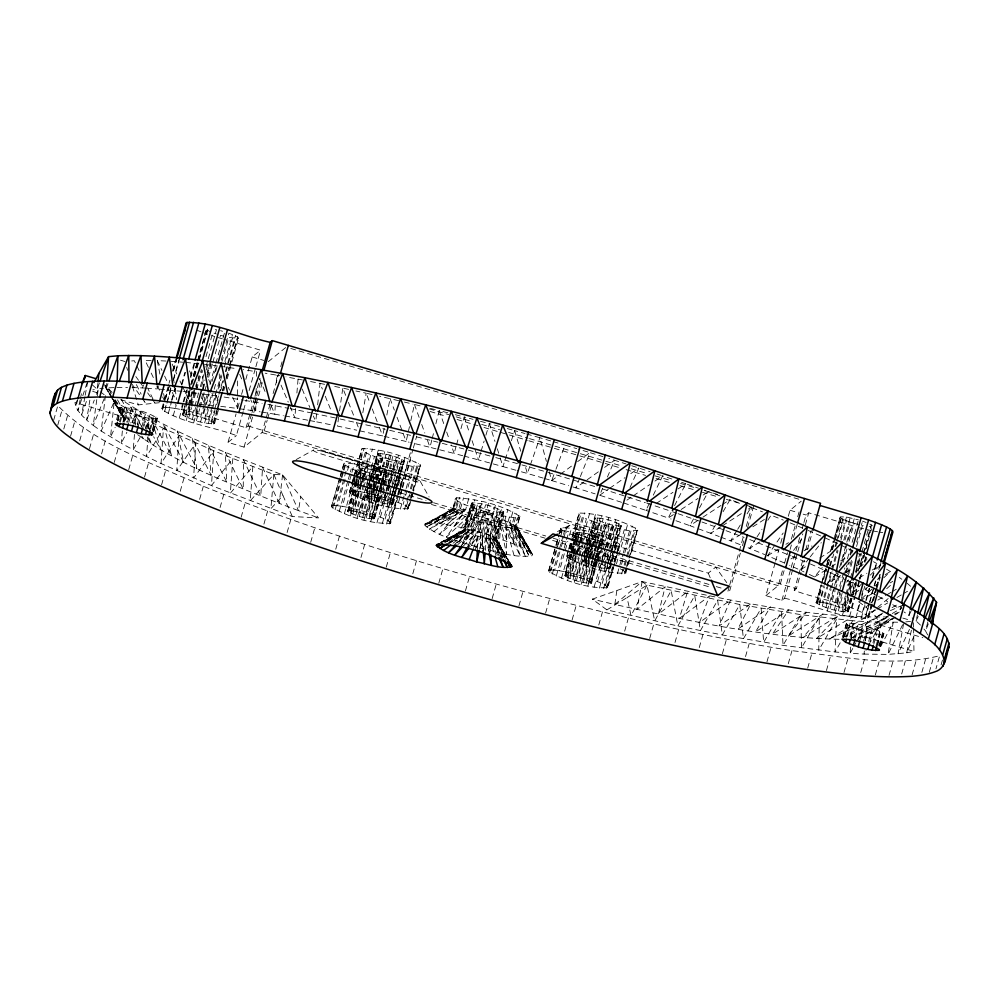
<?xml version="1.0" encoding="UTF-8"?>
<svg xmlns="http://www.w3.org/2000/svg" width="999" height="999" viewBox="0 0 999 999"><rect width="100%" height="100%" fill="white"/><g stroke="black" fill="none" stroke-linecap="round" stroke-linejoin="round"><path stroke-width="0.75" stroke-dasharray="5 3.75" d="M119.83 407.592L119.818 408.304C130.944 414.647 144.418 418.781 157.23 418.693L157.23 417.982C146.116 411.638 132.642 407.505 119.83 407.592L116.109 421.403M218.319 410.264L214.51 423.738C203.521 423.826 191.97 420.279 182.442 414.835L189.236 390.259M197.702 360.901L206.618 328.833L207.705 328.546L192.02 383.978M214.51 423.738L214.51 423.139C204.982 417.707 193.431 414.148 182.442 414.235M221.216 360.115L228.846 333.154L237.587 336.838L238.674 338.349L228.808 337.462L222.028 361.426M381.056 495.242L374.4 518.793C365.247 518.868 355.619 515.909 347.677 511.376L354.757 485.839M357.255 477.51L359.765 468.169C368.918 468.106 378.534 471.066 386.476 475.586L383.978 484.927M365.709 496.778L365.721 496.266C374.875 496.203 384.49 499.163 392.432 503.683L392.432 504.195C383.279 504.258 373.663 501.298 365.709 496.778L369.88 482.055M374.4 518.793L381.069 494.73M377.797 454.07L377.797 453.571C386.95 453.496 396.578 456.456 404.52 460.989L404.52 461.488C395.367 461.563 385.739 458.603 377.797 454.07L370.292 480.581M503.721 511.863L496.166 539.16C485.189 539.248 473.638 535.701 464.098 530.257L471.665 502.959C482.642 502.884 494.193 506.431 503.721 511.863L496.166 539.16L506.268 559.29M444.955 542.045L464.098 530.257L471.665 502.959M597.377 562.1L591.533 583.229C582.38 583.291 572.764 580.332 564.81 575.811L570.654 554.682M576.898 533.104L576.898 532.592C586.051 532.529 595.679 535.489 603.621 540.022L603.621 540.521C594.467 540.584 584.84 537.637 576.898 533.104L574.812 540.471M582.854 561.201L582.854 560.689C592.007 560.626 601.635 563.586 609.577 568.106L609.577 568.618C600.424 568.681 590.796 565.734 582.854 561.201L594.942 517.994C604.095 517.932 613.711 520.879 621.665 525.412L621.653 525.924C612.499 525.986 602.884 523.026 594.942 518.493L594.942 517.994M591.533 583.229L591.533 582.717C583.591 578.184 573.975 575.237 564.822 575.299M851.997 598.276L848.188 611.763C837.199 611.838 825.649 608.291 816.121 602.859L828.421 558.791M835.201 535.427L840.296 516.845L846.49 517.02L858.453 519.88M842.756 637L846.478 623.189C859.29 623.101 872.764 627.235 883.878 633.578L880.169 647.389M848.188 611.763L856.667 581.181M256.206 388.399L255.732 411.113L260.127 411.825M256.456 376.273L256.543 371.728L243.144 369.642M424.937 524.15L424.9 525.462C440.596 538.136 461.85 541.795 480.656 548.089C497.315 551.648 514.522 558.191 531.705 555.831L532.529 554.745L531.793 553.221L516.995 527.222C498.451 515.634 474.263 508.541 452.422 509.09L424.937 524.15L453.721 508.454L456.743 497.777C478.434 499.313 501.798 504.582 520.017 516.545L516.446 528.084C494.53 527.734 471.64 521.053 452.634 510.152L455.444 498.414L456.743 497.777M477.347 549.787L478.009 536.138L485.551 509.44L471.653 503.571M275.287 405.194L274.812 414.198L283.391 415.709M276.461 382.692L276.86 375.199L265.247 373.214M113.986 387.6L106.418 387.974L106.731 383.504M147.989 436.6L146.541 456.543L161.051 463.524L211.451 485.576L292.357 516.558L318.519 517.894L282.567 474.887C227.447 453.384 171.191 432.492 121.541 399.75L135.027 424.051M148.539 428.921L149.101 421.253L111.701 399.925M850.611 647.065L850.124 653.259L835.014 651.96L783.016 645.379L722.289 634.939L677.884 625.986L606.905 609.889L592.357 599.15L642.157 581.58C723.938 598.663 806.717 618.905 890.808 616.833M851.323 637.762L852.646 620.716L800.973 614.672L739.822 604.507L647.002 585.152L642.157 581.58L614.822 604.482L592.357 599.15M485.352 550.299L486.301 538.286L493.856 511.588L503.721 512.475M134.478 434.403L133.242 449.775L146.541 456.543L163.424 428.321L213.786 450.761L252.872 466.458L273.851 474.438L282.567 474.887L298.464 510.614L318.519 517.894M135.227 425.187L136.089 414.435L131.843 422.664M295.604 408.454L294.83 417.732L308.266 420.279M296.903 393.007L298.064 379.096L285.951 376.873M503.696 516.221L500.674 526.898L498.489 552.497L494.255 525.524L497.277 514.847L514.01 517.744L519.468 517.407L520.017 516.545M273.851 474.438L270.854 508.716L282.942 495.492L273.851 474.438L250.162 500.924L252.872 466.458L230.344 493.206L232.817 458.553L211.451 485.576L213.786 450.761L193.569 478.071L195.829 443.106L176.748 470.704L179.021 435.614L161.051 463.524L163.424 428.321L149.101 421.253L145.33 428.047M122.353 430.956L121.229 443.256L133.242 449.775L140.797 436.188M123.189 421.715L124.45 407.879L118.481 420.367M97.877 383.329L97.315 388.986L92.77 389.897M864.36 651.023L864.023 654.095L850.124 653.259L853.009 648.014M865.496 640.247L867.469 621.778L899.3 622.227M519.043 515.284L516.021 525.949L531.793 553.221L520.729 546.565L490.234 535.364L492.37 515.996L495.392 505.319M316.596 414.036L315.721 421.69L331.618 424.9M317.632 404.845L320.067 383.404L308.329 381.106M282.567 474.887L279.183 503.359L298.464 510.614L300.724 496.828M105.419 395.679L101.186 431.044L121.229 443.256L126.885 432.28M877.909 645.304L880.981 622.365L870.379 642.195M92.295 384.84L98.102 390.085L93.219 425.399L101.186 431.044L114.211 401.623L110.527 437.013L115.172 427.297M338.686 416.958L337.4 426.061L356.768 430.194M339.56 410.889L342.794 388.112L332.192 385.914M616.833 590.621L614.822 604.482C688.923 620.729 763.748 637.799 839.909 639.31M475.262 550.636L478.046 531.505L485.601 504.82M89.848 400.162L86.663 420.079L93.219 425.399L104.258 398.514M362.824 412.774L366.158 393.206L355.931 390.984M494.255 525.524L489.735 550.449L487.4 523.813L490.422 513.136L497.277 514.847M84.927 396.778L81.556 415.109L86.663 420.079L94.293 400.075M85.202 395.254L88.012 379.982M483.091 551.423L486.338 533.978L493.893 507.28M642.157 581.58L636.863 609.49L665.172 586.725L658.391 614.16L687.624 591.533L679.332 618.481L709.452 595.966L699.587 622.427L730.581 600.024L719.093 625.998L750.911 603.683L737.774 629.158L770.391 606.93L755.556 631.905L788.948 609.752L772.377 634.24L806.505 612.15L788.174 636.138L823.014 614.098L802.871 637.599L838.398 615.609L816.433 638.623L852.622 616.67M359.752 430.831L382.704 435.989L384.178 428.521M386.825 415.084L390.072 398.663L379.608 396.278M876.023 595.117L865.621 589.61L866.245 586.588M911.388 630.232L906.705 652.846L888.036 654.395L864.023 654.095L866.145 650.124M80.132 399.862L77.885 410.502L81.556 415.109L87.175 399.25M80.457 398.339L81.419 393.768M892.719 604.657L900.311 609.378L900.961 606.356M479.657 548.901L489.785 510.614L493.856 511.588M909.939 610.801L908.94 615.334L913.673 619.08M409.465 426.673L406.143 441.483L409.128 442.22M410.789 420.754L414.448 404.458L423.176 406.618M490.234 535.364L481.168 532.667L488.461 503.259M920.479 625.124L916.046 620.941L917.432 614.897M77.06 400.474L75.687 406.281L77.885 410.502L87.05 382.892M927.809 621.965L925.561 631.006L927.946 635.439M431.83 439.972L429.995 447.315L410.614 442.582M432.205 438.499L434.041 431.156M435.876 423.801L439.173 410.577L448.002 412.837M456.156 446.166L454.145 453.459L429.995 447.315L426.885 438.748M456.555 444.705L458.566 437.412M460.976 428.658L464.185 416.983L473.076 419.343M487.4 523.813L480.656 548.089L480.407 521.84L483.429 511.176L464.897 504.707L457.367 500.936L455.444 498.414M53.696 420.167L57.817 405.606C96.978 445.879 153.421 463.211 203.334 486.251C298.876 524.762 397.165 556.118 496.278 584.04C593.668 610.976 692.095 634.827 791.97 650.661C840.559 656.093 891.308 667.994 939.672 655.719L935.963 668.818M57.755 425.112L61.876 410.552M63.799 428.996L67.495 415.896M70.567 436.176L74.688 421.615M79.695 440.796L83.404 427.697M89.498 448.663L93.606 434.103M101.573 453.921L105.282 440.821M117.395 420.367L121.104 407.267M117.795 420.991L121.091 409.34M119.455 421.89L123.576 407.33M120.255 422.29L123.539 410.639M122.939 422.352L127.06 407.792M124.138 422.302L127.023 412.112M114.261 462.387L118.382 447.827M127.622 421.728L131.331 408.628M128.809 422.39L131.281 413.648M132.38 422.864L136.089 409.765M133.566 423.888L136.039 415.159M137.3 424.238L141.009 411.126M138.499 425.262L140.959 416.521M128.721 469.655L132.842 455.094M141.646 427.197L145.767 412.637M143.257 426.398L145.717 417.657M145.904 428.733L150.025 414.173M147.103 428.683L149.987 418.494M149.388 430.207L153.509 415.646M150.599 429.145L153.471 418.956M152.26 430.045L155.969 416.945M152.647 430.669L155.944 419.018M153.521 431.081L157.23 417.982M153.521 431.793L157.23 418.693M243.169 411.613L236.388 435.576C212.188 426.436 184.728 423.776 162.425 409.94L161.838 408.678L168.619 384.702M169.043 383.204L169.892 380.207M172.44 371.216L175.824 359.228M161.838 408.678L162.849 407.854L164.972 400.362M165.384 398.863L168.781 386.888M173.451 370.404L176.411 359.915M162.425 409.94L164.972 400.949M165.397 399.45L168.794 387.475M173.451 370.991L176.848 359.003M144.518 477.16L148.626 462.599M162.849 407.854L165.409 407.53L171.353 386.551M173.464 379.058L178.983 359.578M164.598 411.613L171.378 387.637M173.501 380.144L179.433 359.165M165.409 407.53L169.43 407.692L171.116 401.698M171.541 400.212L174.937 388.224M168.244 413.598L171.641 401.61M172.065 400.112L175.449 388.124M169.43 407.692L174.713 408.366L175.974 403.871M181.493 384.39L184.877 372.402M173.214 415.821L176.186 405.332M182.118 384.353L185.502 372.365M174.713 408.366L181.031 409.49L182.717 403.496M183.142 401.998L186.538 390.01M190.359 376.523L194.593 361.538M179.283 418.181L183.529 403.196M183.953 401.698L187.337 389.71M190.734 377.722L194.967 362.737M161.563 484.877L165.684 470.317M190.921 384.265L197.29 361.788M197.715 360.289L206.618 328.833M182.442 414.835L184.99 405.856M185.414 404.358L189.223 390.871M190.921 384.877L197.278 362.4M183.541 413.948L185.664 406.456M186.089 404.957L189.897 391.471M183.529 415.734L190.734 390.259M194.555 376.773L207.692 330.332L206.606 329.445M185.664 414.011L187.775 406.518M188.199 405.02L192.02 391.533M185.639 416.845L188.599 406.356M189.023 404.857L192.844 391.371M181.031 409.49L188.112 411.026L190.235 403.546M190.659 402.048L194.468 388.561M186.201 420.567L198.913 375.624M188.649 414.41L201.361 369.455M188.611 418.106L191.583 407.617M192.008 406.118L196.241 391.133M196.666 389.635L202.185 370.154L203.858 391.121M205.994 356.68L212.787 332.704L216.433 334.028M192.308 415.122L194.43 407.629M194.855 406.131L198.664 392.644M200.362 386.65L203.759 374.662M205.869 367.17L216.471 329.72L212.812 329.008M192.27 419.418L195.667 407.442M201.598 386.463L203.721 378.971M206.256 369.98L207.954 363.986M188.112 411.026L195.642 412.924L197.34 406.93M202.435 388.948L204.97 379.957M207.093 372.465L209.64 363.474M193.644 422.902L197.889 407.917M203.396 388.436L204.67 383.941M207.218 374.95L210.602 362.962M196.391 416.096L198.501 408.603M198.926 407.105L202.747 393.618M207.405 377.135L211.226 363.648M196.341 420.716L199.738 408.728M200.162 407.23L204.395 392.245M204.82 390.746L206.094 386.251M208.641 377.26L212.45 363.773M212.874 362.275L220.517 335.314L224.738 336.488M200.612 417.257L207.392 393.294M209.927 384.303L215.447 364.822M215.871 363.324L224.775 331.868L220.554 330.694M180.232 491.308L183.941 478.209M200.562 421.89L204.383 408.404M204.807 406.905L208.616 393.419M212.013 381.431L216.671 364.947M251.573 414.048L248.177 426.036L246.054 427.759L203.309 415.072L205.844 406.094M206.269 404.595L209.241 394.106M215.597 371.628L217.72 364.136M204.683 418.556L211.888 393.082M204.645 422.864L215.672 383.903M208.329 419.867L221.054 374.925M224.875 361.438L232.505 334.465M208.304 423.576L212.113 410.089M212.537 408.591L216.358 395.104M218.057 389.111L222.29 374.126M224.413 366.633L232.467 338.174M211.313 421.128L214.285 410.639M214.71 409.14L218.519 395.666M218.943 394.168L222.765 380.681M225.312 371.69L235.477 335.726M211.288 423.963L215.11 410.489M216.808 404.495L218.494 398.501M220.617 391.009L223.589 380.519M226.136 371.528L235.452 338.574M213.424 422.24L216.808 410.252M222.327 390.784L223.601 386.288M226.136 377.297L229.108 366.808M229.533 365.309L237.587 336.838M213.411 424.026L217.22 410.539M222.74 391.071L224.001 386.576M226.124 379.083L229.52 367.095M229.945 365.597L237.575 338.624M223.826 390.784L224.688 387.175M227.223 378.796L238.674 337.737M199.625 499.363L203.334 486.251M270.13 404.046L262.075 432.517L244.043 447.127L228.009 442.37L236.064 413.898M237.762 407.904L239.885 400.412M241.571 394.418L243.694 386.925M245.816 379.433L252.173 356.968L260.552 350.174L223.714 339.248M243.594 410.114L246.566 399.625M249.113 390.634L255.469 368.156M255.894 366.658L260.552 350.174M220.08 507.529L223.788 494.43M246.054 427.759L254.533 397.789M254.957 396.291L260.04 378.321M251.998 412.55L261.326 379.583M244.043 447.127L253.371 414.16M253.796 412.662L262.275 382.692M273.102 393.556L278.609 374.088M280.731 366.596L282.43 360.602M264.211 430.794L267.17 420.304M267.595 418.806L271.84 403.821M241.134 517.257L245.255 502.697M263.923 524.125L267.62 511.026M287.125 532.492L290.834 519.393M310.689 542.32L314.81 527.772M400.599 488.024L390.597 523.351C370.567 523.913 348.501 517.32 331.418 506.793L344.006 463.249C364.086 463.561 384.915 469.742 402.397 479.582L402.684 480.656C382.654 481.206 360.589 474.625 343.506 464.098M331.418 506.793L339.847 477.972M340.259 476.498L341.933 470.604M342.345 469.143L344.006 463.249M332.505 508.079L340.834 478.633M341.258 477.16L342.919 471.266M343.344 469.805L344.593 465.384M331.93 505.944L334.003 505.581L341.508 479.07M341.92 477.597L343.594 471.715M344.006 470.242L346.091 462.874M335.127 509.727L347.215 467.033M334.003 505.581L337.537 505.706L345.042 479.195M347.54 470.367L349.625 462.999M339.161 511.65L347.902 480.731M348.326 479.258L349.987 473.376M350.399 471.903L351.236 468.956M337.537 505.706L342.345 506.318L349.425 481.293M349.837 479.82L351.511 473.926M351.923 472.452L354.42 463.623M413.224 492.557L408.641 508.753C388.611 509.303 366.546 502.722 349.463 492.195L352.372 481.88M352.784 480.419L354.046 475.999M354.458 474.525L362.05 448.638C382.13 448.963 402.947 455.132 420.429 464.972L413.636 491.083M349.463 492.195L362.05 448.638M344.355 513.748L353.109 482.829M353.521 481.356L355.194 475.462M355.607 473.988L356.443 471.053M350.549 493.481L353.459 483.166M353.883 481.693L355.544 475.811M355.956 474.338L362.625 450.774L361.538 449.488M349.962 491.346L352.048 490.971L364.123 448.264M335.739 549.213L339.448 536.113M342.345 506.318L348.151 507.405L360.239 464.697M355.182 484.365L356.843 478.484M357.267 477.01L359.765 468.169M347.677 511.376L354.757 486.351M355.169 484.877L356.843 478.983M347.677 510.876L348.589 510.639L357.342 479.72M359.016 473.826L360.676 467.932M353.171 495.129L356.506 483.341M356.918 481.868L358.591 475.986M359.003 474.513L365.259 452.422L362.625 450.774M348.576 512.125L357.742 479.732M359.415 473.838L360.664 469.418L359.752 468.681M352.048 490.971L355.582 491.096L357.667 483.741M358.079 482.267L367.657 448.401M348.589 510.639L350.362 510.689L357.018 487.125M357.442 485.651L359.103 479.77M359.528 478.296L362.437 467.982M350.337 513.049L362.425 470.354L360.664 469.418M350.462 515.909L362.537 473.201M350.362 510.689L352.847 511.013L359.515 487.462M359.927 485.989L361.601 480.094M362.013 478.621L364.935 468.319M357.192 497.052L369.28 454.345L365.259 452.422M352.822 514.098L360.314 487.599M360.739 486.126L362.4 480.232M362.824 478.758L364.91 471.403L362.425 470.354M348.151 507.405L354.657 508.878L363.411 477.959M363.823 476.486L366.745 466.183M355.582 491.096L360.377 491.72L361.213 488.773M362.887 482.879L364.136 478.471M364.548 476.998L372.465 449.013M352.847 511.013L355.894 511.613L367.982 468.906M355.869 515.197L363.361 488.698M363.786 487.225L365.447 481.331M365.859 479.857L367.944 472.502L364.91 471.403M357.13 517.994L366.146 485.889M366.558 484.415L374.475 456.443L369.28 454.345M355.894 511.613L359.29 512.425L365.959 488.861M366.383 487.387L371.378 469.717M359.265 516.271L366.758 489.772M367.182 488.299L368.843 482.405M369.255 480.931L371.341 473.576L367.944 472.502M360.377 491.72L366.196 492.794L367.857 486.913M368.269 485.439L369.942 479.545M370.354 478.071L378.271 450.099M354.657 508.878L361.501 510.676L377.797 453.571M366.633 496.028L368.294 490.134M368.718 488.673L378.721 453.334M366.621 497.514L368.706 490.159M369.118 488.686L370.791 482.792M371.203 481.318L378.708 454.82M374.4 518.294L362.812 513.399L369.48 489.835M369.892 488.361L371.141 483.953M372.814 478.059L374.9 470.704M368.394 496.078L370.067 490.184M370.479 488.711L372.14 482.829M372.565 481.356L380.482 453.384M362.774 517.245L370.279 490.746M370.691 489.273L372.365 483.379M372.777 481.918L374.862 474.55L386.476 476.098M368.369 498.439L370.454 491.083M372.964 482.242L380.457 455.744M368.494 501.298L372.252 488.049M372.664 486.575L374.325 480.681M374.75 479.208L380.582 458.591L374.475 456.443M364.011 519.93L376.099 477.222M370.891 496.416L382.967 453.708M366.208 514.473L372.877 490.909M373.289 489.448L374.538 485.027M376.211 479.133L378.296 471.778M370.854 499.488L375.025 484.765M376.698 478.883L382.942 456.793M366.196 492.794L372.689 494.28L374.363 488.386M374.775 486.913L376.448 481.019M376.86 479.557L384.777 451.573M366.183 518.056L373.676 491.558M374.101 490.084L375.761 484.203M376.173 482.729L378.259 475.362M390.597 523.351L390.309 522.277L385.09 519.005L368.331 512.712L375 489.148M375.412 487.674L377.073 481.78M377.497 480.319L380.407 470.005M373.938 497.002L375.187 492.582M375.599 491.108L377.272 485.227M377.684 483.753L386.014 454.308M369.255 515.571L375.924 492.007M376.336 490.546L378.009 484.652M378.421 483.179L381.331 472.877M373.901 500.599L385.989 457.892M369.23 518.656L376.723 492.145M377.147 490.684L378.808 484.79M379.22 483.316L381.306 475.949M375.174 503.396L381.006 482.779M381.418 481.306L387.25 460.689L380.582 458.591M371.74 516.62L378.409 493.069M378.821 491.595L380.482 485.701M380.906 484.228L383.816 473.926M377.335 497.814L378.584 493.394M378.996 491.92L380.669 486.038M381.081 484.565L389.41 455.119M370.729 521.578L378.646 493.593M380.319 487.712L381.568 483.291M381.98 481.818L382.817 478.871M371.715 518.993L378.796 493.956M380.469 488.061L383.803 476.286M360.964 557.504L364.672 544.405M377.297 501.673L379.795 492.832M380.219 491.358L389.385 458.966M373.489 517.544L382.242 486.625M382.654 485.152L391.62 453.371M373.476 519.03L386.838 472.14M384.815 481.481L386.476 475.586M382.729 489.348L383.566 486.401M380.856 498.788L382.105 494.38M382.517 492.907L384.19 487.012M384.603 485.539L392.932 456.093M380.819 502.647L392.907 459.94M376.935 522.864L385.689 491.945M386.101 490.472L387.762 484.577M388.186 483.104L389.023 480.157M382.055 505.319L385.801 492.07M386.213 490.596L387.887 484.702M388.299 483.229L394.13 462.612L412.4 466.408L420.716 466.046M384.253 499.862L387.587 488.086M387.999 486.613L396.328 457.167M384.215 503.459L386.301 496.091M388.798 487.262L396.303 460.751M380.444 516.982L386.276 496.366M387.949 490.484L392.532 474.288M408.641 508.753L406.481 506.206L403.134 504.408L386.363 498.101L388.037 492.207M388.449 490.734L398.451 455.407M387.287 500.961L399.375 458.266M387.262 504.045L391.433 489.323M391.845 487.849L399.35 461.351M382.28 523.713L389.772 497.215M393.531 483.966L394.355 481.019M389.772 502.01L391.021 497.602M391.446 496.128L393.107 490.234M393.531 488.761L401.86 459.315M385.09 519.005L394.255 486.613M394.68 485.139L397.177 476.311M388.773 506.968L400.861 464.273M389.76 504.383L391.845 497.015M392.257 495.541L393.918 489.66M394.343 488.186L401.835 461.675M391.533 502.947L393.194 497.052M393.618 495.579L395.279 489.697M395.704 488.224L403.608 460.239M391.521 504.433L393.606 497.065M394.018 495.591L395.679 489.71M396.103 488.236L403.596 461.725M392.794 500.237L394.468 494.355M394.88 492.882L396.541 486.988M396.965 485.514L404.882 457.542M386.476 524.1L394.805 494.642M395.217 493.169L396.89 487.287M397.302 485.814L398.551 481.393M392.432 504.195L396.191 490.434M396.603 488.961L404.52 460.989M388.436 520.804L394.692 498.713M398.439 485.464L400.524 478.109M389.298 523.976L397.215 495.991M397.627 494.517L401.386 481.268M390.309 522.277L397.814 495.779M398.226 494.305L399.887 488.411M400.312 486.938L402.397 479.582M410.364 452.722L398.489 494.68L400.624 492.957L412.912 449.5M400.811 487.649L407.055 465.559M413.336 448.002L416.733 436.014M398.489 502.385L400.149 496.491M400.574 495.017L402.235 489.123M402.659 487.649L410.564 459.677M400.312 509.115L405.731 489.972M406.143 488.499L412.4 466.408M403.134 504.408L403.958 501.461M405.631 495.566L415.209 461.7M386.263 567.17L390.372 552.622M404.508 509.49L408.678 494.767M410.339 488.873L416.595 466.783M406.481 506.206L408.566 498.838M408.978 497.365L418.556 463.499M407.342 509.365L410.252 499.063M410.676 497.589L412.337 491.695M412.749 490.222L419.418 466.67M408.354 507.679L420.429 464.972M412.787 573.813L416.483 560.714M457.367 500.936L454.345 511.613L426.398 527.185L452.634 510.152L455.656 499.475M426.536 523.289L434.115 523.001L456.468 508.279L459.49 497.602M460.502 502.709L457.48 513.374L439.535 534.265L461.875 515.384L464.897 504.707M438.786 583.229L442.907 568.668M460.527 508.591L434.115 523.001L439.897 523.576L460.527 508.591L463.548 497.914M468.731 498.676L465.709 509.353L454.595 526.098L439.897 523.576L465.709 509.353L446.778 524.625M476.635 509.04L473.613 519.717L454.133 539.885L467.345 517.532L470.354 506.855M472.752 502.684L465.209 529.37L443.956 543.206M448.638 542.407L465.184 531.156L472.739 504.47M471.79 510.539L454.595 526.098L463.086 527.971L471.79 510.539L474.812 499.862M447.564 544.517L467.32 529.433L474.875 502.734M474.85 505.581L467.295 532.267L456.93 543.631M453.509 545.479L470.304 529.82L477.859 503.134M461.663 545.504L470.279 533.528L477.834 506.843M478.471 512.087L463.086 527.971L472.04 530.182L481.493 501.411M481.518 503.846L473.963 530.531L467.644 548.601M467.457 546.815L473.926 534.84L481.481 508.154M465.409 591.008L469.53 576.448M476.336 547.864L482.267 532.679L489.822 505.993M497.552 508.603L489.997 535.289L490.034 552.172M497.514 512.3L489.96 538.985L490.634 551.423M501.136 557.18L492.982 536.55L500.524 509.865M499.1 556.143L492.957 539.385L501.96 507.492M504.77 558.004L495.079 537.662L502.634 510.976M503.109 557.717L495.067 539.448L502.622 512.762M492.37 515.996L498.963 538.174L498.938 518.169L507.105 541.033L504.845 520.342L507.867 509.665M509.365 517.207L506.343 527.884L506.668 554.183L500.674 526.898M512.824 511.763L509.802 522.427L514.435 543.856L504.845 520.342M514.048 555.444L506.343 527.884L520.404 556.256L511.001 528.421L514.01 517.744M492.157 598.601L496.278 584.04M520.729 546.565L509.802 522.427L525.811 549.075L513.598 524.338L516.608 513.661M511.001 528.421L525.549 556.605L514.423 528.483L517.432 517.807M519.468 517.407L516.446 528.084L529.358 556.455L514.423 528.483M518.918 605.956L523.039 591.396M614.41 564.223L607.742 587.787C587.712 588.336 565.646 581.743 548.563 571.228L558.978 534.415M559.39 532.942L561.151 527.672C581.231 527.984 602.047 534.165 619.53 544.005L614.822 562.749M548.563 571.228L555.731 546.815M556.156 545.342L559.065 535.039M559.477 533.566L561.151 527.672M549.65 572.502L559.228 538.648M560.901 532.754L561.725 529.807L560.639 528.521M549.063 570.379L551.148 570.004L557.817 546.441M558.229 544.967L563.224 527.297M552.272 574.15L563.111 535.876M563.523 534.403L564.36 531.456L561.725 529.807M551.148 570.004L554.682 570.129L560.926 548.039M561.351 546.565L566.758 527.435M545.604 613.061L549.725 598.501M556.293 576.073L563.798 549.575M564.21 548.101L568.381 533.379L564.36 531.456M554.682 570.129L559.477 570.754L567.819 541.296M569.48 535.414L571.565 528.046M629.532 559.927L625.774 573.176C605.744 573.726 583.691 567.145 566.595 556.618L568.269 550.724M568.681 549.25L571.603 538.948M572.015 537.474L579.183 513.061C599.263 513.386 620.092 519.555 637.574 529.395L631.193 554.033M566.595 556.618L570.854 542.519M572.527 536.625L579.183 513.061M561.5 578.171L568.169 554.62M569.83 548.726L572.752 538.424M567.682 557.904L568.518 554.957M570.179 549.063L579.77 515.197L578.683 513.923M567.107 555.769L569.18 555.394L570.429 550.973M570.854 549.5L573.763 539.198M574.188 537.724L581.268 512.699M559.477 570.754L565.297 571.828L574.462 539.435M574.875 537.962L577.372 529.133M571.066 553.209L576.898 532.592M564.81 575.811L574.4 541.945M565.734 575.062L571.565 554.445M571.977 552.971L574.9 542.669M575.312 541.196L577.822 532.355M570.317 559.552L572.39 552.185M572.814 550.711L575.724 540.409M576.148 538.936L582.392 516.845L579.77 515.197M565.721 576.548L571.965 554.457M572.39 552.984L575.299 542.682M575.724 541.208L577.809 533.853M576.885 540.796L572.714 555.519L569.18 555.394M577.297 539.323L584.802 512.824M567.494 575.112L573.326 554.495M573.751 553.021L579.582 532.405M567.482 577.472L573.726 555.394M574.138 553.921L577.06 543.606M577.472 542.132L579.557 534.777M567.594 580.332L578.846 540.571M569.992 575.436L575.399 556.306M575.824 554.832L578.733 544.517M579.158 543.044L582.067 532.742M574.338 561.475L580.169 540.859M580.581 539.385L586.413 518.768L582.392 516.845M569.954 578.521L579.545 544.655M579.957 543.181L582.042 535.826M565.297 571.828L571.79 573.301L577.634 552.697M578.046 551.223L583.878 530.606M578.771 551.723L589.61 513.449M573.039 576.036L578.446 556.893M578.871 555.419L581.78 545.117M582.205 543.643L585.114 533.329M573.001 579.62L579.258 557.542M579.67 556.068L585.089 536.925M574.275 582.429L591.62 520.866L586.413 518.768M576.435 576.848L581.855 557.704M582.267 556.231L585.189 545.929M585.601 544.455L588.523 534.14M576.398 580.694L582.654 558.616M584.315 552.722L588.486 537.999M584.577 552.809L595.416 514.522M571.79 573.301L578.646 575.112L584.065 555.968M584.477 554.495L587.812 542.719M588.224 541.246L590.734 532.405M583.778 560.451L587.936 545.729M588.361 544.255L595.854 517.757M583.753 561.938L588.349 545.741M588.761 544.268L595.841 519.243M579.957 577.822L585.364 558.678M585.789 557.205L588.698 546.903M589.123 545.429L592.032 535.127M585.539 560.501L589.285 547.252M589.697 545.779L597.614 517.807M579.919 581.68L592.007 538.973M585.514 562.874L586.763 558.453M587.187 556.98L597.602 520.167M585.639 565.721L588.136 556.893M588.548 555.419L597.714 523.026L591.62 520.866M581.156 584.353L592.407 544.592M588.024 560.839L591.77 547.589M592.195 546.116L600.112 518.131M583.354 578.896L588.761 559.752M589.185 558.279L592.095 547.976M592.519 546.503L595.429 536.201M572.115 619.892L576.236 605.332M587.999 563.923L589.248 559.502M589.66 558.029L592.582 547.727M592.994 546.253L600.087 521.216M590.671 555.756L592.757 548.389M594.417 542.507L601.922 515.996M583.316 582.492L592.907 548.626M594.567 542.732L595.404 539.785M607.742 587.787L605.581 585.227L602.235 583.428L585.464 577.135L591.296 556.518M591.72 555.044L597.552 534.428M591.908 558.478L594.83 548.176M595.242 546.703L603.159 518.731M586.388 579.994L591.808 560.851M592.22 559.39L598.476 537.3M591.046 565.022L595.629 548.826M596.041 547.352L603.121 522.315M586.363 583.079L592.619 560.988M593.031 559.527L598.451 540.384M592.307 567.819L598.139 547.202M598.563 545.729L604.395 525.112L597.714 523.026M588.873 581.043L594.293 561.9M594.705 560.439L597.627 550.124M598.039 548.651L600.961 538.349M594.892 560.764L606.555 519.542M587.874 586.001L595.379 559.502M595.791 558.029L599.962 543.306L611.5 545.442L619.817 545.079M588.861 583.416L598.438 549.55M598.851 548.076L600.936 540.709M594.442 566.096L599.025 549.9M599.437 548.426L606.518 523.389M590.634 581.98L600.436 547.252M600.849 545.779L608.766 517.807M590.621 583.466L599.787 551.073M601.448 545.179L602.697 540.759M591.895 579.27L599.812 551.298M601.485 545.404L603.983 536.575M597.789 561.138L600.699 550.324M601.111 549.363L603.621 540.022M598.401 561.75L610.077 520.516M597.951 567.07L599.213 562.649M599.625 561.176L602.534 550.874M602.959 549.4L610.039 524.375M594.068 587.287L601.573 560.789M601.985 559.315L606.156 544.592M599.188 569.742L601.685 560.914M602.11 559.44L605.019 549.125M605.444 547.652L611.276 527.047L629.532 530.831L637.861 530.481M601.386 564.298L604.72 552.509M606.393 546.628L613.473 521.59M597.589 581.406L613.436 525.187M604.345 559.577L607.255 549.275M607.667 547.802L615.584 519.83M604.432 565.397L608.179 552.135M608.603 550.674L616.52 522.689M604.407 568.468L608.566 553.746M610.239 547.864L616.483 525.774M599.412 588.149L606.917 561.638M607.33 560.164L610.252 549.862M610.664 548.389L611.5 545.442M607.754 563.498L610.664 553.184M611.088 551.723L618.993 523.738M602.235 583.428L608.066 562.824M608.478 561.351L614.31 540.734M605.918 571.391L608.416 562.562M608.828 561.088L611.75 550.786M612.162 549.313L617.994 528.696M606.893 568.806L607.729 565.859M609.39 559.977L618.98 526.111M609.502 564.423L620.754 524.662M608.653 568.856L609.49 565.909M609.902 564.435L622.015 521.965M603.608 588.523L613.199 554.657M614.86 548.763L615.696 545.816M609.577 568.618L613.736 553.896M614.16 552.422L621.665 525.412M605.581 585.227L611.825 563.149M612.25 561.675L615.159 551.361M615.584 549.887L617.657 542.532M606.443 588.399L613.523 563.361M613.935 561.888L616.858 551.585M617.27 550.112L618.518 545.691M607.454 586.713L612.862 567.569M614.535 561.675L619.53 544.005M612.112 572.677L617.944 552.072M618.356 550.599L624.2 529.982M598.776 624.962L602.484 611.863M616.458 563.861L627.709 524.1M617.457 573.538L622.877 554.395M623.289 552.922L629.532 530.831M621.515 564.41L624.437 554.108M624.85 552.634L632.355 526.123M621.653 573.913L623.738 566.558M624.15 565.084L633.728 531.218M625.774 573.176L623.613 570.629L627.784 555.906M628.196 554.433L635.701 527.922M624.475 573.788L626.148 567.907M626.56 566.433L636.563 531.093M625.486 572.102L626.735 567.682M627.16 566.208L630.069 555.906M630.481 554.433L637.574 529.395M624.662 631.168L628.371 618.056M649.687 638.473L653.808 623.913M674.999 642.507L678.708 629.395M699.25 647.602L702.959 634.502M729.32 586.338L727.622 592.332L729.757 590.609L740.346 553.146M729.745 584.84L743.731 535.389M746.278 526.411L751.785 506.93M742.469 545.654L744.168 539.66M747.564 527.672L753.92 505.207M722.377 653.746L726.498 639.185M745.529 656.555L749.238 643.456M792.632 569.767L784.577 598.226L781.88 600.411L765.858 595.654L775.187 562.699M775.611 561.201L778.995 549.213M780.694 543.219L782.816 535.726M788.323 516.246L790.022 510.252L801.248 501.161M765.858 595.654L778.209 585.651L782.879 569.168M784.565 563.174L787.537 552.697M791.358 539.21L795.591 524.225M797.714 516.733L799.412 510.739M780.344 583.928L784.577 568.943M790.097 549.462L791.37 544.967M793.481 537.487L797.302 524M781.88 600.411L790.783 568.955M791.208 567.457L799.687 537.487M802.234 528.496L803.508 524M803.933 522.502L806.043 515.009L808.753 512.824L856.593 526.948M793.056 568.269L797.302 553.284M797.726 551.785L802.809 533.803M805.356 524.812L808.753 512.824M766.97 661.837L771.078 647.277M784.577 598.226C812.125 604.283 839.085 618.306 867.781 618.131L868.793 617.307L868.206 616.046C845.903 602.21 818.443 599.562 794.242 590.409L803.146 558.941M805.694 549.949L811.2 530.481M794.242 590.409L796.365 588.686L801.036 572.202M801.46 570.704L804.432 560.214M807.392 549.725L812.487 531.755M788.261 663.761L791.97 650.661M830.544 551.298L833.503 540.821M833.928 539.323L840.296 516.845M816.121 602.859L821.203 584.877M821.628 583.379L825.873 568.394M826.298 566.895L828.421 559.403M830.956 550.412L833.503 541.421M816.121 602.247L817.219 601.96L821.89 585.476M823.588 579.482L826.548 568.993M826.972 567.494L829.095 560.014M832.067 549.525L841.395 516.558M817.207 603.746L822.302 585.764M828.233 564.785L829.932 558.791M832.467 549.812L835.014 540.821M835.439 539.323L841.37 518.344L840.284 517.457M817.219 601.96L819.342 602.022L824 585.539M829.52 566.058L832.055 557.067M835.027 546.578L836.3 542.095M836.725 540.596L843.506 516.62M819.317 604.857L824.4 586.875M830.331 565.909L833.728 553.921M835.851 546.428L843.481 519.455L841.37 518.344M819.342 602.022L822.327 602.422L826.573 587.437M826.997 585.938L831.23 570.953M831.655 569.455L837.162 549.974M840.559 537.999L846.49 517.02M822.289 606.118L832.042 571.653M832.467 570.154L837.986 550.686M840.946 540.197L846.465 520.716L843.481 519.455M822.327 602.422L825.986 603.134L834.465 573.164M843.793 540.197L850.149 517.732M807.691 668.131L811.812 653.571M825.948 607.442L831.031 589.46M831.455 587.961L835.701 572.976M845.029 540.009L850.112 522.04L846.465 520.716M827.322 610.913L834.115 586.937M834.527 585.439L837.924 573.451M839.622 567.457L851.498 525.511M825.986 603.134L830.069 604.108L838.548 574.138M841.083 565.147L854.232 518.706M830.019 608.728L835.114 590.746M835.539 589.248L839.772 574.263M843.168 562.275L847.402 547.302M849.1 541.308L854.195 523.326L850.112 522.04M848.188 611.151L834.29 605.282L844.879 567.819M847.427 558.828L850.399 548.339M852.097 542.345L858.029 521.378M834.24 609.902L839.335 591.92M839.759 590.421L843.568 576.935M843.993 575.436L846.965 564.947M849.937 554.457L851.623 548.463M836.987 603.096L839.947 592.607M845.466 573.126L848.426 562.637M850.549 555.144L852.247 549.15M834.989 613.061L840.496 593.593M846.428 572.614L849.4 562.125M851.947 553.134L852.796 550.137M838.361 606.568L842.182 593.081M847.689 573.601L851.935 558.616M856.593 542.145L862.1 522.664M838.323 610.876L842.994 594.393M848.501 574.912L853.158 558.429M856.555 546.453L862.487 525.474L866.145 526.186M842.02 607.879L845.404 595.904M845.828 594.405L850.074 579.42M850.499 577.922L851.76 573.426M841.982 611.588L846.653 595.104M847.065 593.606L850.886 580.119M844.43 605.419L851.635 579.944M826.435 670.566L830.556 656.006M842.519 614.959L851.847 581.992M856.518 565.509L859.902 553.533M844.992 609.14L848.388 597.152M850.087 591.171L852.622 582.18M855.594 571.69L860.688 553.708M844.967 611.987L849.212 597.002M849.637 595.504L853.446 582.017M855.993 573.026L861.5 553.546M861.925 552.047L868.718 528.084M847.102 610.252L850.499 598.276M850.923 596.778L855.156 581.793M858.129 571.303L862.786 554.82M863.211 553.321L871.265 524.862L869.167 523.738M847.09 612.037L850.898 598.551M852.597 592.569L855.569 582.08M859.377 568.593L863.198 555.107M863.623 553.608L871.253 526.635L869.142 526.585M860.913 566.196L871.503 528.746M852.422 596.778L856.667 581.793M860.901 566.808L864.297 554.82M865.996 548.826L866.845 545.829M842.769 636.288L846.478 623.189M851.348 607.817L854.732 595.829M855.156 594.33L858.978 580.844M859.402 579.345L860.676 574.85M864.485 561.363L866.183 555.369M843.631 637.412L847.751 622.864M849.6 616.495L855.119 597.027M855.544 595.529L859.777 580.544M860.201 579.045L861.9 573.051M864.872 562.562L866.982 555.069M844.442 636.588L847.739 624.937L846.465 623.9M846.103 637.487L850.224 622.926M847.314 636.425L850.186 626.236L847.739 624.937M849.999 636.5L853.708 623.388M857.417 610.177L859.964 601.186M861.662 595.192L863.348 589.198M855.918 617.632L861.013 599.65M861.438 598.151L864.822 586.163M850.786 637.899L853.67 627.709L850.186 626.236M843.993 672.514L848.114 657.966M853.858 638.786L857.979 624.225M862.387 612.399L865.359 601.91M865.783 600.411L869.167 588.423M872.139 577.934L876.797 561.45M855.456 637.986L857.929 629.245L853.67 627.709M861.2 618.294L865.871 601.81M866.295 600.312L869.679 588.324M872.651 577.834L877.322 561.363M858.616 639.922L862.736 625.362M866.033 614.385L869.005 603.896M869.43 602.397L873.663 587.412M874.088 585.913L875.786 579.919M878.758 569.43L880.444 563.436M865.221 618.456L869.455 603.483M869.879 601.985L874.125 587M874.55 585.501L875.811 581.006M879.632 567.519L880.906 563.024M860.214 639.485L862.686 630.756L857.929 629.245M868.206 616.046L871.59 604.058M872.015 602.559L875.836 589.073M876.26 587.574L880.069 574.088M867.781 618.131L876.26 588.161M876.685 586.663L880.082 574.675M868.793 617.307L876.423 590.347M876.847 588.848L880.244 576.86M863.536 641.283L867.656 626.723M865.146 640.859L867.607 632.117L876.635 634.09L883.878 634.29M868.705 641.333L872.414 628.234M860.726 672.527L864.435 659.427M869.904 641.995L872.377 633.254M872.964 642.869L876.672 629.77M873.75 644.28L876.635 634.09M876.036 645.804L880.156 631.243M876.835 646.203L880.119 634.552M878.908 645.641L882.616 632.542M879.295 646.266L882.592 634.615M880.169 646.678L883.878 633.578M875.336 674.949L879.457 660.389M889.01 675.424L893.131 660.863M901.685 673.925L905.394 660.826M912.099 674.849L916.22 660.289M921.865 672.364L925.561 659.265M929.27 672.29L933.391 657.729M941.095 664.859L942.744 659.04M480.669 452.647L478.484 459.89L464.173 456.106M481.093 451.198L484.14 441.058M485.889 435.264L489.373 423.663L499.775 426.523M77.972 398.963L75.687 406.281L74.962 402.46L123.526 416.87L125.899 422.565M509.49 446.428L502.934 466.57L478.484 459.89L474.537 448.052M511.363 440.671L514.635 430.606L525.037 433.541M99.363 383.104L97.315 388.986L103.384 388.311M529.87 466.333L527.372 473.476L517.307 470.629M530.369 464.897L539.885 437.749L551.723 441.208M106.418 387.974L107.992 383.579M471.528 545.491L480.407 521.84L462.599 542.732L473.613 519.717M473.301 548.651L478.009 536.138L469.855 546.803M544.542 478.484L551.698 480.569L555.432 470.641M555.968 469.218L565.022 445.104L576.76 448.638M143.556 385.027L142.457 387.924L132.018 387.55M96.466 394.368L98.102 390.085M158.341 386.014L157.23 388.911L148.364 388.311M928.308 623.838L925.561 631.006L923.975 629.07M579.782 477.984L575.824 487.849L570.154 486.138M580.357 476.573L589.959 452.609L603.009 456.655M621.59 502.31L599.65 495.254L602.634 488.261M607.417 477.06L614.597 460.264L626.011 463.911M913.923 636.326L906.705 652.846L913.96 651.385L913.598 628.758M630.007 487.487L638.848 468.019L629.994 474.175M909.452 629.345L898.064 653.846L903.92 622.052L910.589 621.428M649.288 503.471L645.953 510.377L623.051 502.772M653.284 495.179L662.612 475.861L674.2 479.795M916.046 620.941L918.73 615.347M902.596 624.75L888.036 654.395L893.143 622.452L880.107 647.802M671.053 512.524L668.256 518.006L645.953 510.377L648.526 508.653M674.562 505.669L685.789 483.741L698.463 488.186M647.002 585.152L631.043 615.584L627.035 597.589L647.002 585.152L654.72 620.966L671.166 590.559L677.884 625.986L694.742 595.604L700.424 630.656L717.657 600.262L722.289 634.939L739.822 604.507L743.393 638.836L761.138 608.329L763.661 642.32L781.555 611.725L783.016 645.379L800.973 614.672L801.41 648.014L819.342 617.157L818.755 650.212L836.6 619.168L835.014 651.96L840.384 642.457M911.038 611.388L908.94 615.334L904.008 611.937M693.543 518.856L689.859 525.661L672.577 519.542M699.45 507.979L708.316 491.645L719.929 495.866M853.733 646.703L855.906 642.769M856.63 641.458L867.469 621.778L852.646 620.716L843.456 637.012M715.334 525.187L710.676 533.291L696.79 528.209M723.101 511.688L730.094 499.55L741.27 503.733M900.311 609.378L901.835 606.78M468.444 547.277L478.046 531.505L486.338 533.978L496.166 538.561L508.479 560.102M736.9 530.569L730.619 540.871L720.641 537.087M737.687 529.283L740.833 524.138M747.115 513.836L751.036 507.405L762.487 511.85M756.218 538.161L749.612 548.364L744.18 546.228M757.042 536.888L762 529.22M767.781 520.292L771.078 515.184L783.328 520.129M784.415 562.986L767.569 555.744L783.191 532.991M461.875 515.384L446.366 537.037L467.345 517.532M793.531 550.461L802.659 537.949M865.621 589.61L867.432 587.212M809.302 558.116L800.074 570.042L789.635 565.334M810.226 556.918L821.303 542.607M809.252 574.413L814.497 576.898L822.252 567.457M827.097 561.563L829.045 559.203M485.439 513.936L472.04 530.182L481.168 532.667M460.289 546.853L473.963 530.531L478.046 531.505M829.969 572.577L835.614 575.099L837.649 572.752M836.775 573.026L827.609 583.528L840.721 575.549M846.578 582.117L848.651 579.895M855.868 572.127L863.086 564.36M463.286 546.091L473.926 534.84M852.959 592.669L862.699 582.817M870.279 575.162L880.019 565.309L873.476 561.7M861.887 598.588L873.95 587.137M875.049 586.101L879.432 581.93M883.815 577.772L890.396 571.515L886.513 569.193M858.591 601.71L865.996 607.142L869.442 604.058M870.591 603.034L872.901 600.986M886.7 588.686L892.444 583.566M457.754 544.642L470.279 533.528M888.186 598.563L871.877 612.2L865.996 607.142M268.207 361.725L286.238 347.115M228.009 442.37L236.388 435.576M558.666 533.391L571.391 524.363L555.594 532.529M564.01 530.344L708.266 573.139L715.659 567.157L726.735 582.629M433.828 531.643L457.48 513.374L429.408 529.258L454.345 511.613M453.059 543.194L467.295 532.267L448.913 543.069M549.263 471.715L551.698 480.569L559.103 475.162M560.339 474.263L572.689 465.234M577.622 461.638L589.959 452.609L578.234 449.075M457.117 542.844L473.963 530.531L464.11 529.657L438.349 543.731M598.339 471.828L575.824 487.849L595.179 493.868M604.595 467.382L614.597 460.264L608.803 458.466M599.65 495.254L608.491 489.11M609.765 488.224L624.937 477.684M626.873 500.174L631.98 496.703M633.254 495.829L649.85 484.54M654.957 481.068L662.612 475.861M875.836 609.877L871.877 612.2L876.21 616.883L880.169 625.024L890.109 618.281M895.079 614.909L900.049 611.538L894.43 614.11M892.869 618.581L858.253 638.199L865.409 636.975L895.641 617.132M656.231 503.496L672.939 492.332M678.084 488.898L685.789 483.741L679.994 481.768M673.426 514.61L668.256 518.006L671.128 519.03M681.181 509.502L697.976 498.451M703.146 495.054L708.316 491.645L704.095 490.172M697.639 520.604L689.859 525.661L695.404 527.697M702.834 517.232L721.003 505.444M722.302 504.595L730.094 499.55M450.087 542.882L470.304 529.82M721.091 526.61L710.676 533.291L719.218 536.538M722.389 525.774L743.231 512.412M748.438 509.065L751.036 507.405L748.251 506.356M741.058 534.24L730.619 540.871L742.831 545.691M752.809 526.785L764.56 519.33M760.064 541.783L749.612 548.364L764.797 554.607M767.569 555.744L778.034 549.213M785.888 544.318L788.498 542.682M790.958 558.928L796.191 555.681M804.045 550.811L811.9 545.941M805.319 566.82L800.074 570.042L804.008 571.915M819.729 557.954L830.206 551.498M606.905 609.889L627.035 597.589M814.497 576.898L826.285 569.692M831.53 566.483L835.464 564.073M840.696 560.864L847.252 556.855M845.966 572.365L851.198 569.18M856.443 565.983L866.932 559.615M847.227 585.127L852.484 581.955M859.04 577.996L866.907 573.239M872.152 570.067L880.019 565.309M453.721 508.454L429.62 522.902L456.468 508.279M849.712 595.953L858.89 590.434M877.272 579.408L879.894 577.822M885.151 574.675L890.396 571.515M452.422 509.09L424.9 525.462L452.634 510.152M859.914 600.936L875.686 591.52M890.146 582.904L892.769 581.343M865.621 617.27L828.783 639.185L877.359 617.407L841.245 638.523M446.59 541.72L467.32 529.433M877.846 600.124L885.751 595.454M887.062 594.667L891.008 592.332M892.332 591.558L896.278 589.21M877.159 609.103L887.711 602.909M896.952 597.477L907.504 591.283M882.829 613.036L876.21 616.883L884.714 613.124M892.095 607.642L897.389 604.557M890.933 614.273L878.983 621.153L888.81 616.67M892.257 613.511L901.56 608.154M851.048 638.224L887.774 617.095L845.541 636.7M442.982 541.645L464.11 529.657M440.434 543.269L465.209 529.37L441.021 542.32M445.267 542.295L465.184 531.156M296.141 459.602L313.424 450.099M442.969 541.795L464.098 530.257M858.253 638.199L881.093 626.897M851.123 638.311L892.706 618.319M890.384 610.614L901.722 605.594M120.642 399.662L138.299 404.907L159.34 402.722M131.656 360.951L134.328 360.726L136.314 364.81M117.008 387.45L127.535 387.437M151.224 360.514L145.13 360.427L148.489 367.445M159.877 374.088L157.305 360.602L166.321 361.051M146.89 388.224L142.457 387.924L142.32 384.84M170.829 361.263L182.667 362.187M199.151 404.183L203.509 404.545M185.639 362.412L198.751 363.748M207.829 404.97L216.433 405.881M181.943 391.371L157.23 388.911L156.98 385.926M183.391 391.533L201.361 393.781M204.545 364.398L217.445 365.971M880.094 532.23L882.729 532.554M220.729 406.331L237.675 408.491L237.55 397.777M573.913 555.681L577.522 556.143M202.897 393.981L218.082 396.153M220.404 366.358L237.2 368.718M239.186 408.716L255.732 411.113L250.786 399.812M224.101 397.053L243.319 400.137M261.601 412.063L274.812 414.198L269.942 402.872M244.792 400.387L262.125 403.409M284.827 415.959L294.83 417.732L288.848 403.546M267.857 404.433L288.649 408.354M873.775 531.093L877.559 531.78M279.895 375.749L276.86 375.199L278.659 379.445M290.147 408.641L311.963 413.024M309.752 420.554L315.721 421.69L313.374 416.009M302.46 379.957L298.064 379.096L299.825 383.354M313.411 413.311L337.2 418.356M324.613 384.34L320.067 383.404L322.377 389.086M348.639 389.385L342.794 388.112L346.191 396.653M866.682 529.557L870.941 530.481M340.184 418.993L385.264 429.258M372.14 394.568L366.158 393.206L369.468 401.76M384.165 436.326L406.143 441.483L397.04 417.22M398.676 400.711L390.072 398.663L394.355 410.077M404.408 402.073L413.012 404.12M389.672 430.294L410.601 435.377M599.962 543.306L586.351 539.722L568.381 533.379M430.444 408.416L437.724 410.214M859.152 527.672L863.673 528.796M416.521 436.825L437.974 442.232M455.357 414.722L462.712 416.608M442.27 443.331L463.911 448.988M372.689 494.28L386.363 498.101M462.737 455.731L454.145 453.459L451.148 444.88M480.482 421.316L489.373 423.663L494.98 441.421M468.256 450.124L491.458 456.393M507.205 428.559L513.149 430.194M854.195 523.326L858.416 524.5M495.804 457.592L517.594 463.673M322.714 451.336L411.014 477.485A11.201 1.498 15.8 0 1 420.279 481.805A11.201 1.498 15.8 0 1 408.179 479.782L322.689 454.42A11.201 1.498 15.8 0 1 313.324 450.274A11.201 1.498 15.8 0 1 322.714 451.336L411.014 477.485M371.341 473.576L374.862 474.55M830.069 604.108L834.29 605.282M485.551 509.44L489.785 510.614M862.686 630.756L867.607 632.117M359.29 512.425L362.812 513.399M387.25 460.689L394.13 462.612M604.395 525.112L611.276 527.047M483.429 511.176L490.422 513.136M515.871 470.217L502.934 466.57L499.188 454.732M195.642 412.924L203.309 415.072M526.523 433.966L539.885 437.749L546.403 461.376M521.94 464.91L545.117 471.578M553.196 441.645L565.022 445.104M543.119 478.071L527.372 473.476L524.737 464.597M290.734 348.451L802.372 500.249M217.807 337.5L222.24 338.811M790.022 510.252L797.302 512.425M803.134 514.148L806.043 515.009M429.283 408.878L448.726 414.647M456.206 416.87L472.664 421.753M481.643 424.413L499.587 429.745M508.566 432.405L528.021 438.174M529.507 438.623L553.446 445.729M554.944 446.166L578.883 453.271M580.382 453.708L604.308 460.814M605.806 461.263L622.265 466.146M631.243 468.806L646.203 473.239M655.182 475.911L671.64 480.794M680.606 483.454L697.065 488.336M704.545 490.559L719.505 494.992M252.173 356.968L263.836 360.427M430.144 411.501L446.59 416.383M457.067 419.48L478.009 425.699M483.991 427.472L507.929 434.577M509.428 435.015L527.385 440.347M528.883 440.796L552.809 447.889M554.308 448.339L578.246 455.444M579.745 455.881L603.683 462.987M605.169 463.424L620.129 467.869M626.123 469.642L645.566 475.412M656.043 478.521L671.003 482.954M679.982 485.626L694.942 490.059M702.422 492.282L718.868 497.165M726.36 499.388L741.32 503.821M747.302 505.594L750.286 506.481M547.989 472.427L595.254 486.675M120.492 360.189L124.962 361.526M902.821 618.081L910.276 620.292M248.177 426.036L796.365 588.686M262.075 432.517L778.209 585.651M92.682 391.371L98.564 393.119M880.169 625.024L922.851 637.687M400.624 492.957L426.061 500.499M433.541 502.722L545.741 536.001M553.221 538.224L710.301 584.84M716.283 586.613L722.277 588.386M431.406 504.445L545.104 538.174M552.584 540.397L711.163 587.449M865.409 636.975L913.96 651.385M361.501 510.676L368.331 512.712M578.646 575.112L585.464 577.135M551.698 480.569L568.731 485.714M211.85 335.639L214.835 336.563M602.622 488.986L645.354 502.672M631.718 465.734L637.424 467.557M640.247 468.481L650.024 471.703M657.017 474.013L661.213 475.399M646.815 503.146L671.116 511.276M203.446 332.779L207.605 334.215M672.502 511.763L676.685 513.199M678.071 513.686L700.524 521.49M701.947 522.002L724.637 530.169M862.524 521.166L866.183 522.489M726.023 530.681L744.105 537.4M749.774 539.56L790.983 555.831M197.377 330.419L201.024 331.83M792.357 556.393L808.953 563.349M790.134 522.877L802.597 528.109M810.339 563.948L828.558 571.94M808.129 530.432L820.778 535.976M824.999 537.837L838.061 543.843M835.614 575.099L846.053 580.007M847.352 580.631L863.011 588.311M840.683 545.042L853.795 551.411M856.43 552.722L866.932 558.141M207.692 330.332L209.802 331.443M620.267 568.831L623.613 570.629M878.62 596.49L887.624 601.623M899.337 577.422L901.835 579.27M137.637 434.64C180.432 465.459 230.657 483.728 279.183 503.359L262.575 467.282L260.751 496.178L243.481 459.752L243.232 489.098L225.337 452.335L226.711 482.13L208.217 445.042L211.226 475.312L192.183 437.899L196.84 468.656L177.273 430.944L183.616 462.212L163.561 424.2L171.603 455.994L151.086 417.682L160.851 450.012L153.634 436.713M100.537 391.945L104.196 394.742M871.265 524.862L872.352 525.749M906.817 582.979L911.787 587.325M112.15 392.382L104.483 384.677M135.827 376.548L138.549 380.307M139.448 381.556L143.981 387.824M147.602 392.832L151.224 397.839M152.135 399.088L154.845 402.847L147.565 387.899M131.518 383.516L141.359 397.352M142.245 398.601L145.829 403.633L144.48 400.911M111.189 393.281L108.741 389.36L110.976 393.319M115.272 399.812L129.158 422.028M123.526 416.87L112.55 398.876L124.625 420.542L104.733 385.739L111.001 396.228M112.313 397.727L105.257 385.989L110.527 395.329M113.099 399.026L127.21 422.502M513.598 524.338L529.532 551.311L516.021 525.949M104.758 385.739L125.624 421.915L111.289 396.653M516.995 527.222L532.529 554.745L516.446 528.084L531.705 555.831M496.166 539.16L507.267 558.791M420.279 481.393L429.083 496.978M114.71 399.937L127.397 422.402M495.079 537.662L508.391 561.326M117.482 399.825L130.419 422.927M141.771 436.188L143.269 438.898L142.17 436.101M508.741 561.288L496.166 538.561L507.704 559.939M141.821 426.885L130.045 405.444L138.312 426.348M147.715 437.612L151.398 444.305L148.901 437.162M495.067 539.448L505.232 558.041M150.012 430.057L139.91 411.426L145.904 428.583M492.982 536.55L505.993 560.726M492.957 539.385L502.609 558.166M502.235 559.927L489.997 535.289L496.59 557.629M136.401 384.615L141.121 394.118M136.975 366.158L139.623 371.603M151.186 373.064L154.545 380.082M157.243 385.701L159.94 391.321M162.625 396.94L163.973 399.75M157.305 360.602L161.95 370.442M164.598 376.061L167.919 383.092M168.581 384.503L175.874 399.962M497.527 555.169L489.96 538.985L494.493 554.957M172.14 364.086L176.711 373.926M179.97 380.956L181.93 385.177M182.592 386.588L189.773 402.06M189.498 370.866L193.369 379.32M195.941 384.952L197.228 387.762M202.385 399.026L204.957 404.657L203.983 392.632M208.666 379.558L211.201 385.189M215.01 393.643L218.194 400.699M282.942 495.492L292.357 516.558M228.284 387.325L229.533 390.147M232.667 397.202L237.675 408.491M239.673 374.363L242.133 380.02M259.59 378.808L266.283 394.38M281.056 385.127L288.249 402.135M708.266 573.139L710.614 578.758M302.185 389.036L309.84 407.492M325.262 396.203L331.618 411.838M348.451 402.36L354.096 416.595M356.356 422.29L358.616 427.984M372.227 408.891L377.185 421.728M379.395 427.422L382.704 435.989M414.448 404.458L419.63 418.743M421.703 424.463L424.812 433.029M439.173 410.577L444.667 426.298M446.665 432.018L449.15 439.16M464.185 416.983L469.605 433.254M472.077 440.659L474.05 446.565M132.417 386.376L138.299 404.907M497.315 448.813L498.726 453.246M514.635 430.606L520.779 451.298M126.711 367.382L127.585 370.317M163.599 393.569L164.748 399.563M486.301 538.286L488.848 551.835M486.338 533.978L490.034 555.244M173.664 379.707L174.126 382.792M175.075 388.936L176.723 399.7M189.011 391.308L190.422 403.471M482.23 537.3L483.254 550.574M219.243 373.876L220.017 390.884M913.323 622.689L913.523 627.235M482.267 532.679L482.829 552.872M237.35 380.956L237.525 396.253"/><path stroke-width="1.5" d="M117.183 381.418L117.932 355.769C180.919 353.908 243.257 366.421 304.92 377.722C397.677 396.266 489.335 420.055 579.944 447.19C663.061 472.465 745.604 500.149 825.461 534.502C863.598 553.883 909.315 567.544 936.55 602.322L932.317 623.751M477.272 551.311L476.76 561.938C488.086 564.01 500.212 569.33 511.7 566.633L511.55 565.496C489.448 552.597 462.587 544.88 436.988 544.467L436.376 545.404C447.315 555.032 463.236 557.267 476.76 561.938L479.333 550.349M106.93 380.519L108.566 356.655L117.932 355.769L109.041 380.656M485.114 553.309L484.278 563.836L483.366 552.047M98.027 381.918L98.864 373.426L108.566 356.655L99.875 381.643M49.95 412.974C52.835 404.233 52.11 392.058 61.476 387.362C68.082 384.153 75.4 382.979 82.617 382.043C115.909 379.108 149.326 383.092 182.367 387.038C287.774 401.436 391.458 426.336 494.043 454.133C607.629 485.801 720.416 521.453 829.033 567.644C861.925 582.18 894.942 597.102 924.849 617.27C934.327 625.074 948.875 632.941 949.05 646.815C946.016 655.719 946.065 668.518 935.139 671.728C927.634 674.562 919.629 675.574 911.687 676.311C876.772 678.396 841.857 674.063 807.279 669.58C700.574 654.17 595.591 628.683 491.745 600.049C385.926 570.167 280.931 536.638 179.408 494.218C144.967 479.37 110.502 463.998 78.871 443.706C67.944 435.377 52.972 427.56 49.95 412.974L54.483 396.965M54.72 395.741L55.22 393.294M836.225 572.09L842.344 542.007L820.753 565.309M851.885 579.457L858.016 549.325L838.661 571.578M819.305 564.522L825.461 534.502L802.759 557.579M866.558 585.077L872.414 556.418L853.196 580.094M801.21 556.78L807.417 526.823L783.541 549.8M879.557 591.957L885.489 563.274L868.331 586.013M84.628 378.559L85.265 375.512L95.704 378.609M782.005 548.888L788.298 518.993L763.373 541.795M891.145 598.551L897.189 569.855L881.268 592.682M761.738 540.896L768.156 511.076L742.12 533.803M901.61 603.334L907.479 576.123L892.656 599.238M740.521 532.804L747.065 503.059L720.079 525.661M910.276 609.29L916.32 582.092L902.596 605.481M718.393 524.662L725.124 495.005L697.215 517.494M917.769 613.386L923.663 587.712L911.737 610.077M695.479 516.495L702.384 486.913L672.315 510.339M923.75 617.12L929.495 592.969L919.405 613.948M671.827 508.329L678.945 478.833L649.288 501.273M928.183 620.454L933.803 597.839L925.249 617.669M647.177 501.673L654.894 470.804L624.412 493.281M622.352 493.618L630.319 462.824L599.163 485.314M931.08 623.388L936.55 602.322L929.407 620.966M597.065 485.651L605.307 454.945M571.84 476.348L579.944 447.19M50.687 409.315L53.022 406.106L57.542 390.097M53.022 406.106L56.943 403.371L61.476 387.362M56.943 403.371L62.438 401.111L66.97 385.102M62.438 401.111L69.493 399.338L74.026 383.329M69.493 399.338L78.084 398.052L82.617 382.043M78.084 398.052L88.174 397.277L92.707 381.256M88.174 397.277L99.725 396.99L104.258 380.981M99.725 396.99L112.7 397.202L117.233 381.193M116.558 425.362L115.297 423.613C128.109 423.514 141.583 427.659 152.697 433.991L152.697 434.702C140.285 435.089 127.785 430.457 116.558 425.362L117.383 422.452M112.7 397.202L127.06 397.927L131.593 381.918M119.018 426.66L119.843 423.751M122.49 428.121L123.726 423.763M126.748 429.67L128.396 423.838M131.506 431.168L133.154 425.349M127.06 397.927L142.732 399.138L147.265 383.129M136.438 432.542L138.087 426.71M141.196 433.678L142.845 427.847M145.454 434.503L146.691 430.132M148.951 434.965L150.187 430.606M142.732 399.138L159.678 400.849L164.211 384.84M151.411 435.04L152.235 432.13M176.249 357.729L186.001 323.276L187.013 322.452C215.722 322.277 242.67 336.301 270.217 342.357L272.34 340.634L820.541 503.284L812.911 530.257M176.835 358.416L187.013 322.452M184.053 333.529L185.327 329.033M179.408 358.079L189.585 322.128M182.992 359.752L193.594 322.302M188.699 358.916L198.876 322.964M159.678 400.849L177.834 403.047L182.367 387.038M195.017 360.04L205.195 324.088M202.098 361.588L212.275 325.624M177.834 403.047L197.14 405.719L201.673 389.71M210.065 361.975L219.817 327.522M218.144 362.637L227.472 329.682M197.14 405.719L217.52 408.866L222.053 392.857M217.52 408.866L238.898 412.475L243.419 396.466M262.163 370.829L270.217 342.357M263.861 370.604L272.34 340.634M238.898 412.475L261.189 416.521L265.722 400.512M280.319 373.851L288.374 345.392M261.189 416.521L284.34 421.004L288.873 404.995M284.34 421.004L308.254 425.899L312.787 409.89M308.254 425.899L332.842 431.193L337.362 415.184M332.842 431.193L358.017 436.863L362.537 420.854M358.017 436.863L383.691 442.894L388.211 426.885M383.691 442.894L409.765 449.263L414.298 433.254M409.765 449.263L436.163 455.944L440.696 439.935M436.163 455.944L462.774 462.912L467.307 446.903M462.774 462.912L489.51 470.154L494.043 454.133M944.517 662.824C943.143 645.179 923.288 636.588 910.851 627.035C883.378 610.114 854.008 596.578 824.5 583.653C724.45 541.021 620.729 507.604 516.271 477.622L520.804 461.613M542.969 485.314L547.502 469.305M569.505 493.181L574.038 477.172M595.779 501.211L600.312 485.202M621.703 509.365L626.236 493.356M647.177 517.632L651.71 501.61M672.115 525.949L676.648 509.94M696.428 534.315L700.961 518.306M720.029 542.694L724.562 526.673M742.844 551.048L747.377 535.027M764.759 559.34L769.292 543.331M797.726 522.502L804.507 498.526M785.738 567.569L790.259 551.56M805.669 575.686L810.201 559.665M824.5 583.653L829.033 567.644M852.671 547.652L861.15 517.694L819.879 505.444M842.157 591.458L846.69 575.449M859.689 551.485L868.593 520.017L861.15 517.694M866.608 553.871L875.511 522.415L868.593 520.017M845.666 642.257L841.945 639.21C854.757 639.11 868.231 643.256 879.345 649.587L879.345 650.299C867.794 650.911 856.355 646.278 845.666 642.257L846.49 639.348M858.591 599.075L863.124 583.066M872.676 556.231L881.58 524.775L875.511 522.415M849.138 643.718L850.374 639.36M877.222 559.952L886.55 526.997L881.58 524.775M853.396 645.267L855.044 639.435M880.868 561.938L890.196 528.983L886.55 526.997M858.153 646.765L859.802 640.946M883.041 563.611L892.369 530.644L890.196 528.983M884.739 558.204L889.834 540.222M890.683 537.225L891.945 532.729M884.053 563.374L892.956 531.918L892.369 530.644M873.725 606.468L878.258 590.446M863.086 648.139L864.734 642.307M867.844 649.275L869.492 643.443M872.102 650.099L873.338 645.729M875.599 650.561L876.835 646.203M887.512 613.611L892.045 597.589M899.899 620.479L904.432 604.457M910.851 627.035L915.371 611.026M920.316 633.291L924.849 617.27M928.271 639.185L932.804 623.176M934.677 644.717L939.21 628.708M939.522 649.874L944.055 633.853M942.781 654.607L947.314 638.598M944.455 658.94L948.988 642.919M942.981 666.258L947.102 651.698M545.953 468.668L554.32 439.597M519.48 462.624L528.546 432.18M493.356 455.344L502.709 424.962L518.456 462.674M82.992 382.842L85.265 375.512L81.993 383.516M467.257 448.289L476.898 417.982L491.72 453.908M441.308 441.521L451.211 411.276L465.646 446.89M416.059 433.591L425.749 404.832L439.71 440.134M390.659 427.422L400.599 398.713L413.973 433.566M931.967 623.813L932.979 620.903M365.684 421.59L375.849 392.919L388.611 427.422M341.221 416.121L351.586 387.475L363.661 421.615M119.143 381.618L128.746 355.382L128.996 382.854M317.37 411.039L327.922 382.405L339.21 416.059M131.206 381.63L140.946 355.482L142.245 383.291M294.205 406.356L304.92 377.722L315.397 411.001M469.118 559.79L472.777 550.049M144.106 383.579L154.52 356.069L156.855 384.428M271.815 402.085L282.68 373.451L292.257 406.231M158.891 384.578L169.38 357.13L172.765 385.851M250.299 398.251L261.263 369.605L269.942 401.998M174.4 387.5L185.502 358.691L190.135 389.298M229.72 394.855L240.771 366.183L248.501 398.201M191.708 389.473L202.822 360.726L208.516 391.845M210.165 391.933L221.266 363.224L227.972 394.73M947.514 650.249L949.05 646.815M93.943 382.617L98.864 373.426M466.733 548.151L461.7 557.467L468.943 547.989M460.801 546.703L454.782 555.082L462.225 547.215M455.906 544.767L448.651 552.722L456.618 545.654M541.321 543.319L552.971 533.891L729.282 586.201L717.644 595.629L541.321 543.319L557.342 534.153M443.556 550.486L450.686 545.017M446.091 544.143L439.722 548.476L447.602 543.843M442.407 543.606L437.3 546.753L442.607 543.781M439.011 543.893L436.376 545.404L439.011 543.956M489.51 470.154L516.271 477.622M509.478 562.712L511.7 566.633L509.478 562.624M507.405 562.025L510.314 567.332L507.617 561.975M503.296 559.515L507.442 567.557L504.345 560.539M498.788 557.867L503.209 567.307L499.612 557.529M186.001 323.276L186.601 324.538M711.201 580.169L717.644 595.629M494.905 556.418L497.777 566.57M489.123 553.346L491.383 565.397L490.796 554.532M408.616 491.77L323.127 466.408A27.984 3.746 15.8 0 0 292.857 461.351A27.984 3.746 15.8 0 0 316.021 472.152L401.511 497.514A27.984 3.746 15.8 0 0 431.78 502.572A27.984 3.746 15.8 0 0 408.616 491.77M509.865 563.948L508.391 561.326L509.865 563.948"/></g></svg>
